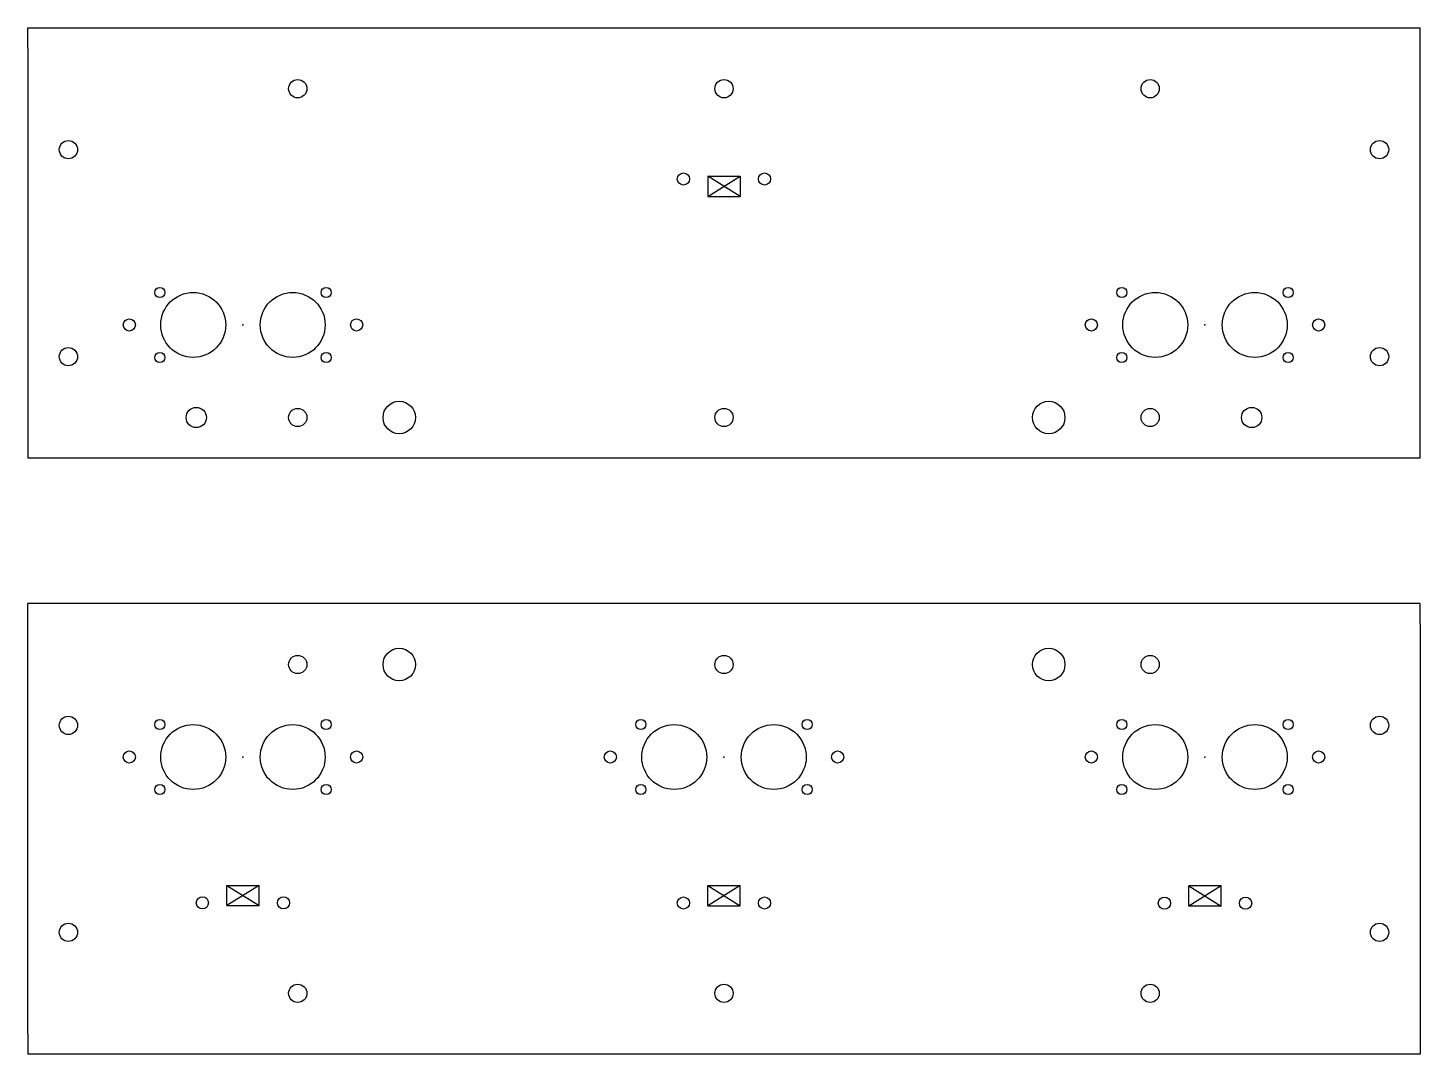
# Model space of a CAD drawing. Header units: millimetres. Extents: x -167 to 176, y -89 to 164.
import ezdxf

# ---------------------------------------------------------------- set-up
doc = ezdxf.new("R2010")
doc.units = ezdxf.units.MM
doc.header["$PDSIZE"] = -1
doc.linetypes.add('CENTERX2', pattern=[20.32, 12.7, -2.54, 2.54, -2.54])

msp = doc.modelspace()

# ---------------------------------------------------------------- linework, layer by layer
at = {"color": 7, "linetype": 'Continuous'}
for p, q in [((-166.87, 163.51), (176.13, 163.51)), ((-166.87, 158.51), (-166.87, 163.51)), ((176.13, 158.51), (176.13, 163.51)), ((-166.87, 158.51), (-166.87, 57.51)), ((176.13, 57.51), (176.13, 158.51)), ((0.63, 126.97), (8.63, 126.97)), ((0.63, 126.97), (0.64, 121.97)), ((8.63, 126.97), (8.64, 121.97)), ((0.64, 121.97), (8.64, 121.97)), ((176.13, 57.51), (-166.87, 57.51)), ((176.13, 21.65), (-166.87, 21.65)), ((-166.87, 16.65), (-166.87, 21.65)), ((176.13, 16.65), (176.13, 21.65)), ((-166.87, -84.35), (-166.87, 16.65)), ((176.13, 16.65), (176.13, -84.35)), ((-117.87, -52.76), (-117.86, -47.76)), ((-117.86, -47.76), (-109.86, -47.76)), ((-109.87, -52.76), (-109.86, -47.76)), ((0.63, -52.81), (0.64, -47.81)), ((0.64, -47.81), (8.64, -47.81)), ((8.63, -52.81), (8.64, -47.81)), ((119.13, -52.85), (119.14, -47.85)), ((127.14, -47.86), (119.14, -47.85)), ((127.13, -52.86), (127.14, -47.86)), ((-117.87, -52.76), (-109.87, -52.76)), ((0.63, -52.81), (8.63, -52.81)), ((127.13, -52.86), (119.13, -52.85)), ((-166.87, -84.35), (-166.87, -89.35)), ((176.13, -84.35), (176.13, -89.35)), ((176.13, -89.35), (-166.87, -89.35))]:
    msp.add_line(p, q, dxfattribs=at)
at = {"color": 7, "linetype": 'CENTERX2'}
for p, q in [((8.64, 121.97), (0.63, 126.97)), ((0.64, 121.97), (8.63, 126.97)), ((-109.86, -47.76), (-117.87, -52.76)), ((-117.86, -47.76), (-109.87, -52.76)), ((8.64, -47.81), (0.63, -52.81)), ((0.64, -47.81), (8.63, -52.81)), ((127.14, -47.86), (119.13, -52.85)), ((119.14, -47.85), (127.13, -52.86))]:
    msp.add_line(p, q, dxfattribs=at)
at = {"color": 7, "linetype": 'Continuous'}
for centre, radius in [((-100.37, 148.51), 2.25), ((4.63, 148.51), 2.25), ((109.63, 148.51), 2.25), ((-156.87, 133.5), 2.25), ((166.13, 133.5), 2.25), ((-5.37, 126.27), 1.5), ((14.63, 126.27), 1.5), ((-134.37, 98.31), 1.25), ((-93.37, 98.31), 1.25), ((102.63, 98.31), 1.25), ((143.63, 98.31), 1.25), ((-126.12, 90.31), 8), ((-101.62, 90.31), 8), ((110.88, 90.31), 8), ((135.38, 90.31), 8), ((-141.87, 90.31), 1.5), ((-85.87, 90.31), 1.5), ((95.13, 90.31), 1.5), ((151.13, 90.31), 1.5), ((-156.87, 82.51), 2.25), ((-134.37, 82.31), 1.25), ((-93.37, 82.31), 1.25), ((102.63, 82.31), 1.25), ((143.63, 82.31), 1.25), ((166.13, 82.51), 2.25), ((-125.37, 67.51), 2.5), ((-100.37, 67.51), 2.25), ((-75.37, 67.51), 4), ((4.63, 67.51), 2.25), ((84.63, 67.51), 4), ((109.63, 67.51), 2.25), ((134.63, 67.51), 2.5), ((-75.37, 6.65), 4), ((84.63, 6.65), 4), ((-100.37, 6.65), 2.25), ((4.63, 6.65), 2.25), ((109.63, 6.65), 2.25), ((-156.87, -8.35), 2.25), ((166.13, -8.35), 2.25), ((-134.37, -8.14), 1.25), ((-126.12, -16.14), 8), ((-101.62, -16.14), 8), ((-93.37, -8.14), 1.25), ((-15.87, -8.14), 1.25), ((-7.62, -16.14), 8), ((16.88, -16.14), 8), ((25.13, -8.14), 1.25), ((102.63, -8.14), 1.25), ((110.88, -16.14), 8), ((135.38, -16.14), 8), ((143.63, -8.14), 1.25), ((-141.87, -16.14), 1.5), ((-85.87, -16.14), 1.5), ((-23.37, -16.14), 1.5), ((32.63, -16.14), 1.5), ((95.13, -16.14), 1.5), ((151.13, -16.14), 1.5), ((-134.37, -24.14), 1.25), ((-93.37, -24.14), 1.25), ((-15.87, -24.14), 1.25), ((25.13, -24.14), 1.25), ((102.63, -24.14), 1.25), ((143.63, -24.14), 1.25), ((-123.87, -52.06), 1.5), ((-103.87, -52.06), 1.5), ((-5.37, -52.1), 1.5), ((14.63, -52.11), 1.5), ((113.13, -52.15), 1.5), ((133.13, -52.16), 1.5), ((-156.87, -59.34), 2.25), ((166.13, -59.34), 2.25), ((-100.37, -74.35), 2.25), ((4.63, -74.35), 2.25), ((109.63, -74.35), 2.25)]:
    msp.add_circle(centre, radius, dxfattribs=at)
for p in [(-113.87, 90.31), (123.13, 90.31), (-113.87, -16.14), (4.63, -16.14), (123.13, -16.14)]:
    msp.add_point(p, dxfattribs=at)

doc.saveas('drawing.dxf')
